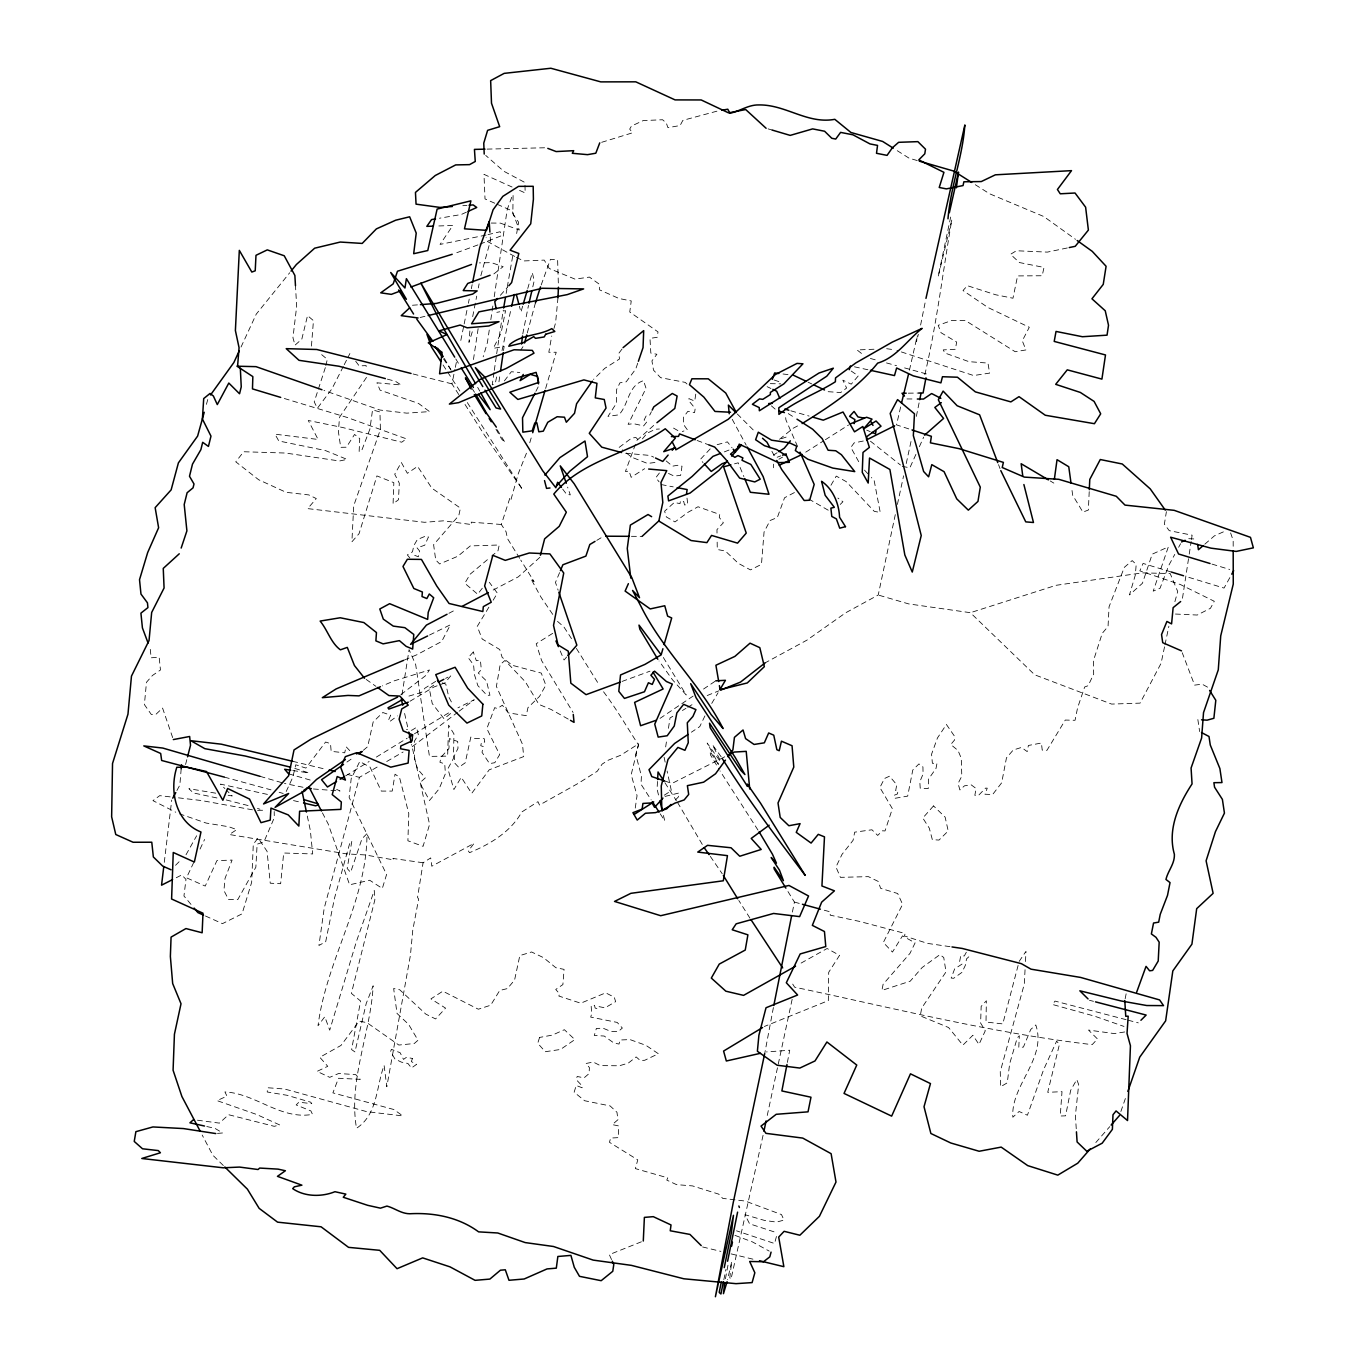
<?xml version="1.0" encoding="UTF-8"?>
<svg xmlns="http://www.w3.org/2000/svg" width="1365" height="1365" viewBox="0 0 1365 1365"><rect width="100%" height="100%" fill="white"/><g stroke="black" fill="none" stroke-linecap="round" stroke-linejoin="round"><path stroke-width="0.75" stroke-dasharray="5 3.75" d="M513.086 195.502L512.831 213.878L518.632 222.239L516.055 236.896M1089.219 491.656L1088.349 510.049L1082.923 512.114L1072.668 495.239L1071.559 487.1M1025.047 969.73L1024.313 984.029L1000.272 1071.593L1000.596 1086.779L1007.251 1082.837L1009.673 1063.71L1017.215 1037.98L1019.348 1035.728L1018.785 1047.484L1023.409 1047.091L1030.712 1029.5L1035.779 1024.961C1047.33 1058.455 1010.595 1084.936 1012.847 1117.218L1019.092 1111.485L1027.418 1115.239L1043.594 1069.699L1056.612 1041.188L1059.445 1044.327L1047.723 1092.324L1062.004 1091.659L1060.23 1116.007L1065.57 1115.853L1070.672 1090.311L1076.78 1079.579L1078.674 1084.561L1075.398 1115.597L1076.32 1129.793M1025.473 961.54L1025.985 951.32L1019.16 961.421M657.503 781.462L657.06 789.038L658.493 794.993M311.442 346.096L313.455 320.638L307.535 315.588L301.819 339.134L295.028 345.157L292.946 337.735L296.666 306.323L295.471 285.729M181.187 768.819L179.839 785.131L176.802 790.71M557.978 297.724L555.589 322.908L553.934 328.521M522.761 333.964L528.494 305.351M916.973 337.838L916.529 341.694L918.338 334.306M164.278 862.339L171.734 800.027M494.011 372.423L492.236 384.862L495.29 383.343L496.979 375.153M494.301 370.359L496.382 355.838M496.672 353.774L503.241 310.128M635.254 808.08L637.046 795.624L631.193 774.655L638.718 743.754L620.7 755.255L608.193 760.237L602.204 764.059L597.256 771.259L578.675 783.101L539.499 805.043L537.947 801.682L521.788 811.987C510.885 831.814 489.847 844.355 469.492 852.681L468.332 850.89L474.064 843.348L431.801 866.212L430.692 857.903L423.082 862.765L417.553 897.385L418.628 899.091L412.759 930.248L410.438 955.21L386.807 1086.779L384.111 1065.382C376.177 1086.523 377.849 1114.352 356.521 1128.258C348.177 1080.346 370.632 1033.339 373.157 985.803L366.195 1003.565L354.951 1051.937L351.607 1049.583L360.582 1001.04L351.385 993.379L374.863 899.876L374.249 890.594L356.35 941.713L329.716 1030.166L324.802 1016.737L318.028 1025.763C326.303 959.902 366.997 901.344 366.98 833.657L361.998 838.724L350.617 872.32L347.171 868.515L351.863 840.994L349.508 844.065L334.493 898.204L325.689 941.731L318.932 945.484L324.188 908.254L359.439 777.333L379.453 765.714M498.959 381.791L500.17 373.464M503.514 350.583L504.129 346.42L493.243 348.365L501.057 333.128L505.579 310.64L496.826 312.346M489.267 330.04L487.407 342.513L483.193 356.828M490.82 319.649L492.987 305.095M494.215 296.785L507.217 209.476L512.472 195.246M695.758 394.144L694.717 401.105L688.898 398.631L688.608 400.542L695.195 408.476L694.58 412.588L687.892 411.309L683.541 417.11L683.711 424.737L687.346 429.77L682.295 431.545M665.659 746.911L666.905 738.636M668.458 728.313L670.01 717.973L673.559 715.84M473.45 359.558L478.142 328.59M1182.482 598.228L1188.915 556.203M1189.239 554.105L1191.167 541.495M1191.491 539.397L1192.123 535.199L1169.259 530.661L1164.362 524.177L1166.393 511.67M401.975 694.87L409.073 649.655L415.694 664.721L429.446 756.398L447.635 756.125L448.59 725.156L453.948 733.926L453.47 758.36L447.874 768.785L453.88 789.55L461.251 777.333L471.71 793.372L489.233 769.809L523.699 756.585L522.505 744.317L496.399 686.424L500.187 664.533L504.999 660.455L525.354 681.818L538.953 704.425L551.033 709.442L568.727 719.372M506.176 293.39L506.91 289.209M507.268 287.111L513.138 253.634M725.429 1278.766L728.108 1264.519M787.366 1062.431L789.721 1050.214L766.482 1051.937M469.867 330.978L468.963 342.359L473.28 328.641M472.682 316.629L476.709 296.12M478.313 287.93L479.115 283.818M1125.17 998.719L1126.262 993.157M920.607 325.058L925.555 300.437M792.4 912.059L794.413 902.077L786.957 889.895M458.759 394.553L451.969 383.872L454.92 369.386M455.347 367.322L457.019 359.046M460.807 340.431L463.759 325.962M464.168 323.897L467.956 305.299M468.383 303.235L469.219 299.106M471.317 288.766L472.154 284.637M773.392 1007.558L764.69 1053.661M723.842 1279.688L725.924 1269.45M916.342 416.376L919.31 401.805M924.822 374.727C936.817 323.437 942.874 271.55 951.832 219.833L938.199 276.481L950.91 215.875M502.03 350.6L511.175 308.268M792.144 999.351L766.959 1116.843M895.304 514.605L878.224 595.021L845.72 612.766L806.954 640.134L765.185 662.827M763.069 1135.305L730.975 1279.244L729.814 1277.742L731.725 1261.67L727.562 1279.636M1164.55 646.839L1161.069 663.322L1140.065 703.129L1111.588 704.084L1034.687 674.805L970.379 612.697L908.68 603.91L878.224 595.021M1164.976 644.775L1168.884 626.228M897.402 504.419L903.596 475.788M906.241 463.52L911.103 441.014M909.431 370.205L917.212 335.909M900.627 406.975L896.532 424.873L912.008 429.958M519.655 558.285L507.473 538.578L506.057 531.753L501.33 524.484L509.981 497.679L510.885 499.948L518.308 473.57L527.419 450.808M532.794 286.838L534.227 280.661L532.316 272.744L527.76 288.476M325.331 367.629L314.223 401.873L317.397 408.254L331.934 388.854L343.28 366.537M325.826 365.564L327.327 359.353L319.393 352.733M185.572 764.485L187.551 756.807M1018.102 965.447L1002.78 1023.904L986.008 1022.061L986.366 1000.801L981.162 1006.363L980.616 1023.068L985.291 1030.746L978.995 1044.43L972.853 1035.284L962.888 1045.146L948.607 1027.538L920.232 1015.833L921.75 1007.95L946.013 971.914L943.744 957.496L939.888 954.664L922.177 967.495L910.199 981.196L881.909 990.41L883.104 984.302L909.977 953.367L915.096 942.891L902.504 935.878L892.454 952.07L883.326 942.498L902.606 904.347L897.658 893.512L880.63 888.342L878.241 881.432L868.379 876.637L840.413 877.354L835.96 866.997L842 854.405L853.074 840.328L854.678 832.172L871.945 829.784L877.678 835.414L882.473 830.79L885.032 830.944L892.369 808.677L879.896 787.537L884.486 778.511L889.502 776.19L896.788 784.79L895.662 790.574L898.068 790.693L897.419 793.969L894.314 795.215L894.706 798.337L907.674 796.119L912.776 770.048L918.918 763.922L922.928 766.925L923.081 774.006L919.822 781.804L920.215 788.185L928.251 788.561L928.507 779.125L935.998 768.461L936.97 763.445L932.38 763.274L931.578 754.18L937.448 737.987L946.423 724.508L954.203 735.786L954.596 739.949L950.774 744.505L958.025 750.511L961.267 758.24L961.796 776.122L958.059 783.544L959.936 789.96L964.458 785.831L971.163 784.841L976.146 788.543L974.832 795.3L978.432 795.471L985.581 788.1L987.27 788.168L984.933 794.208L992.577 794.584L1001.671 782.81L1006.466 757.848L1013.257 750.016L1021.481 747.423L1027.214 751.62L1028.374 745.478L1041.41 743.021L1042.229 750.136L1046.972 750.289L1065.28 720.055L1075.057 720.293L1077.582 707.821L1084.663 686.987L1088.161 685.691L1093.672 674.139L1093.433 660.728L1102.237 633.343L1108.056 626.433L1109.045 606.845L1124.333 567.328L1132.182 560.588L1136.192 564.428L1135.339 574.989L1129.452 594.952L1142.42 583.282L1152.214 554.173L1168.321 546.904L1153.203 591.147L1160.028 588.264L1168.952 565.059L1174.77 554.395M776.446 1236.468L774.569 1243.515L736.537 1230.821M480.855 275.713L490.462 240.462L490.035 234.2M527.282 332.941L535.455 302.808M206.422 404.347L208.077 398.392M1174.89 601.675L1177.705 591.506L1170.18 573.539L1142.283 572.873L1056.049 585.312L970.379 612.697M522.641 306.187L520.935 312.09L519.4 306.221M529.774 442.755L532.128 434.718M545.642 388.445L556.22 352.238L548.815 352.289L551.733 336.012M637.728 363.209L635.715 369.062L626.177 381.842L619.966 382.814L616.571 389.605L616.451 403.306L607.971 416.393L618.874 414.824C628.907 404.45 627.661 385.715 643.529 380.63L646.02 388.291L628.122 424.361L633.377 423.645L643.632 425.914L647.181 421.41L644.109 420.028L646.379 415.455L649.791 414.977L651.395 411.718M1120.87 1111.502L1126.466 1095.395M541.205 284.927L550.453 259.316L557.62 259.896L558.387 285.114M635.442 444.29L625.426 471.505L629.06 471.079L631.176 477.306L644.638 468.69M559.599 572.618L555.47 582.411L558.149 590.26M915.915 454.374L909.858 467.82L902.146 466.352M919.379 446.696L923.696 437.09M241.042 347.017L256.262 314.121L289.704 272.761M286.206 791.495L292.81 777.231L295.761 764.792L305.862 768.086L325.604 742.014L330.501 743.652L331.166 751.347L344.714 752.815L346.079 746.723L351.897 752.9M193.711 862.492L186.476 877.814L205.228 886.073L216.933 860.615L232.084 860.087L225.037 878.395L223.928 890.526L228.552 899.569L237.749 899.637L255.852 867.202L257.132 844.184L263.923 841.898L274.28 817.754L274.211 811.544M200.041 849.064L204.579 839.492M704.937 715.891L699.767 726.607L691.39 732.203M535.899 391.363L538.765 385.698M344.219 364.694L349.901 353.535M966.318 952.241L964.304 955.995L960.772 955.654L959.612 961.677L962.12 964.031L954.664 968.877L951.166 978.057L953.657 978.296L961.984 972.358L965.294 965.447L966.557 958.827L971.522 954.357M1178.643 547.28L1180.589 543.714M1229.831 577.634L1224.047 588.076L1185.588 576.371M186.015 854.763L196.645 835.772M830.961 485.257L836.25 476.095L846.198 481.606L874.248 511.329L880.254 512.489L874.129 480.412L871.365 477.477M711.728 703.419L718.058 692.755M488.892 607.186L477.221 626.416L482.203 639.025L499.726 649.501L502.132 657.35L512.302 665.301L541.274 673.082L545.829 685.162L539.516 696.406L527.948 707.667L526.225 715.669L508.275 712.871L502.354 705.227L497.338 708.572L494.693 707.633L486.844 728.62L499.658 754.64L494.795 762.711L489.54 763.598L482.016 752.286L483.261 746.553L480.753 745.7L481.453 742.458L484.712 742.116L484.319 738.721L474.73 738.397L470.823 737.049L465.209 762.813L458.742 767.369L454.596 762.95L454.528 755.459L458.009 748.276L457.685 741.468L449.358 738.601L448.966 748.412L441.014 757.285L439.939 762.267L444.717 763.871L445.417 773.699L439.069 788.97L429.514 800.436L421.563 786.069L421.239 781.548L425.283 777.913L417.844 769.331L414.585 760.203L414.346 741.28L418.338 734.66L416.479 727.357L411.735 730.292L406.514 729.507M493.14 600.191L497.389 593.195L489.284 582.275M520.85 350.088L522.966 346.693M366.52 377.388L339.527 417.246L338.401 431.698L340.721 447.328L346.403 447.208L354.559 434.445L359.729 438.575L359.149 451.423L361.537 450.962L369.898 429.156L372.543 409.875L379.965 411.974L380.408 429.514L353.723 505.715L351.897 541.82L359.046 533.681L376.928 475.924L393.837 482.664L393.086 503.787L398.461 499.761L399.314 483.227L394.724 474.218L401.327 462.445L407.367 473.314L417.605 466.403L431.784 488.107L460.432 508.121L458.794 515.578L433.609 544.703L435.708 559.94L439.615 563.967L457.872 556.238L470.26 545.932L499.249 544.993L497.969 550.812L491.792 555.999M621.996 349.065L618.755 353.399L619.505 358.978L604.678 368.413L593.485 379.453M659.38 472.99L655.814 477.716L659.09 481.828M504.385 380.903L511.329 371.724L519.809 372.491M482.306 588.213L477.648 594.202L464.817 583.299L470.174 574.17L490.257 557.295M642.42 438.899L647.095 433.234L655.354 429.258L659.397 429.002M566.629 657.009L564.069 659.978L559.189 648.563M1095.822 1142.539L1109.745 1126.654M500.375 295.318L507.405 287.367M710.21 448.88L700.245 459.527L702.992 462.513M675.419 799.975L678.337 797.006L678.934 792.997L664.328 796.58M840.26 504.419L842.922 501.723L837.888 498.071M175.556 865.291L181.545 859.285M636.875 440.4L655.302 424.003M539.892 557.312L518.308 576.849L490.171 591.625M1204.817 544.191L1214.406 535.865L1225.599 530.883M363.363 750.272L367.697 746.621L373.174 721.983L382.814 712.513L390.697 715.226L388.172 720.822L389.912 721.42L397.437 715.908M450.552 713.503L444.103 718.843L432.227 703.538L429.258 688.25L435.674 683.848M779.517 439.291L793.082 428.303L800.317 424.498M493.874 273.904L503.139 266.653L491.332 262.626L479.388 262.899M400.901 694.614L425.59 675.692L429.463 669.976L394.058 680.896L382.371 685.878M412.196 746.723L457.463 712.479M459.135 711.199L474.235 699.784L457.906 707.838M619.164 447.379L631.637 438.08L635.919 437.5L640.083 441.731M346.949 762.045L353.723 757.353M660.046 718.365L693.113 696.082M703.555 689.035L715.755 680.828M664.311 795.181L671.358 790.676L667.093 771.003M773.494 455.057L777.095 452.771M435.657 681.374L424.907 688.182L421.427 692.499L408.101 696.304M805.742 452.156L823.573 440.861M825.364 439.718L848.535 425.027M552.689 633.343L536.189 643.751L541.666 660.694L573.078 712.462M345.601 775.9L369.147 761.499M376.399 757.063L407.179 738.226M414.431 733.807L450.655 711.643M682.415 710.5L685.947 708.35M687.721 707.292L694.802 703.009M596.778 540.369L601.999 537.247M386.739 761.499L403.102 751.996M778.869 459.22L782.537 457.139M801.119 963.076L827.105 948.504L839.526 955.363L828.692 972.324L828.333 1000.613L764.349 1026.48M409.978 701.252L433.882 687.022L445.024 682.824L450.979 675.573L445.621 678.388M794.413 492.56L784.551 497.764L777.333 517.523L770.082 520.509L764.059 532.043L761.465 564.359L750.443 569.888L738.363 563.353L725.378 551.05L717.29 549.481L717.154 541.53M448.914 613.294L456.422 609.353M176.256 877.729L181.767 874.931L185.981 879.418L183.951 896.003L192.823 906.565M724.73 756.807L672.007 783.425L664.636 780.951M429.531 635.032L450.399 624.795L441.697 641.482L417.059 654.654L403.579 660.37M466.369 212.172L461.199 214.527L439.462 218.229M707.189 695.536L718.928 690.809M641.396 1241.792L609.319 1254.623L611.554 1259.571M724.371 451.883L731.964 448.88M477.921 244.915L454.238 253.651M479.883 244.147L501.399 235.77L500.153 231.743L488.039 234.592M777.18 457.241L780.78 455.876M622.031 681.442L649.996 671.171M781.377 438.677L788.816 436.22M601.675 142.301L632.575 132.797L629.692 129.112L631.449 126.075L643.222 120.581L662.571 119.745L666.274 122.969L667.929 127.662L680.077 125.546L682.875 120.359L717.683 110.975M734.524 463.827L738.175 462.803L743.857 476.556M717.154 444.7L727.409 441.868L732.015 447.72M420.096 317.499L426.136 316.049M486.025 235.07L440.059 244.42L452.822 225.481L436.834 226.027M1067.259 247.969L1047.347 252.115L1016.396 250.751L1010.527 254.299L1019.399 262.541L1044.003 267.421L1042.195 275.747L1017.59 275.918L1012.966 298.218L995.699 294.772L967.376 285.695L963.025 290.523L987.885 307.466L1029.295 327.276L1022.283 340.823L1025.934 349.935L1015.185 351.726L965.328 320.502L951.49 320.587L938.216 325.297L941.048 332.736L956.677 342.052L955.346 349.286L943.249 349.884L944.819 352.989L968.894 361.657L987.97 363.09L989.625 373.106L973.62 375.529L896.959 350.498M863.294 441.014L854.115 442.925L850.839 447.413L859.745 463.588M1124.675 1031.974L1114.232 1033.578L1088.502 1030.063L1097.477 1038.97L1092.188 1044.635C991.724 1033.032 893.41 1008.018 794.635 987.185L791.376 981.947M654.961 462.479L647.488 463.452L631.756 457.241L622.321 449.853M217.496 1133.411L222.649 1132.95L214.902 1128.326L206.576 1126.483M412.452 305.248L418.424 304.804M462.82 205.706L466.966 205.381M873.975 349.235L857.083 349.952L863.277 354.883M886.653 348.706L894.928 349.849M487.1 149.109L546.119 147.744M257.593 810.366L263.07 810.247L257.473 808.438M908.322 393.171L918.867 393.052M631.415 536.326L642.062 536.377M491.144 223.058L500.324 223.109L519.331 230.037L512.216 210.91L496.672 204.067M906.957 398.938L915.232 399.007M770.321 383.65L780.729 383.855M1175.453 614.045L1197.207 615.035L1210.431 608.312L1214.287 601.283L1180.401 584.544L1139.843 570.86L1143.068 563.438L1171.409 572.054M1188.761 538.68L1196.866 539.09M828.163 391.687L840.686 392.557L846.624 388.052L842.836 380.17L851.248 384.162L858.261 375.921L850.77 370.734M625.631 453.248L650.047 455.449L653.681 457.156M170.13 796.87L159.722 795.641L152.965 800.641L175.727 812.209M178.474 797.843L201.406 800.538L255.767 810.418M783.015 373.993L789.277 374.744M197.464 1120.204L219.407 1123.122L228.569 1114.71L274.228 1126.313L279.74 1124.965L256.757 1114.523L217.035 1100.617L226.982 1096.129L224.918 1091.949C255.426 1093.297 280.49 1120.153 312.5 1114.369L310.896 1110.939L296.171 1104.933L298.935 1102.186L311.783 1103.671L310.725 1102.203L287.008 1095.276L267.25 1092L267.421 1087.734L284.671 1089.014L366.793 1111.673L402.794 1115.905L393.837 1109.523L332.906 1092.87L338.486 1078.265L360.275 1079.34L355.685 1074.596L338.622 1073.521L329.716 1077.343L317.055 1071.371L327.754 1066.321L319.82 1057.295L340.994 1045.436L359.183 1021.105L366.963 1022.675L398.853 1045.044L414.26 1043.525L418.031 1040.249L408.596 1024.347L397.027 1013.444L393.649 988.516L399.689 989.744L425.829 1014.127L435.589 1018.938L445.57 1008.138L430.965 998.856L442.857 991.195L478.33 1009.213L490.683 1005.22L499.726 990.461L507.439 988.567L514.571 980.07L519.826 955.585L531.582 951.985L543.458 957.616L555.862 967.717L564.069 969.372L562.892 984.592L555.743 989.454L559.565 993.822L558.865 996.058L580.722 1003.207L605.685 992.85L614.25 997.184L615.632 1001.671L604.985 1007.848L599.116 1006.653L598.467 1008.786L595.157 1008.104L594.509 1005.323L591.13 1005.578L591.693 1013.768L590.704 1017.096L617.168 1022.419L622.355 1028.05L618.311 1031.513L610.786 1031.411L603.228 1028.272L596.386 1028.408L594.287 1035.489L604.2 1036.035L613.892 1043.014L619.01 1044.054L620.171 1039.994L629.982 1039.584L645.935 1045.334L658.374 1053.746L644.707 1060.281L640.202 1060.486L636.158 1056.92L628.241 1063.147L619.335 1065.775L600.276 1065.604L593.229 1062.038L586.029 1063.489L589.424 1067.635L589.032 1073.607L584.066 1077.872L577.19 1076.473L576.235 1079.664L582.514 1086.267L582.07 1087.751L576.184 1085.465L574.153 1092.222L584.647 1100.736L610.104 1105.923L616.963 1112.27L617.953 1119.692L612.271 1124.624L618.55 1125.903L618.379 1137.625L610.633 1138.069L609.455 1142.3L637.762 1159.875L635.39 1168.611L667.758 1177.859L666.785 1180.094L676.528 1184.632L692.516 1185.912L718.673 1194.119L722.733 1198.385L745.307 1201.063L781.514 1214.594L783.988 1220.088L776.531 1222.102L764.537 1220.429L744.932 1214.696L749.59 1223.808L777.385 1232.936M949.972 946.662L927.552 943.403L904.483 935.963L905.114 933.472L859.421 921.392L830.176 915.164L830.415 911.905L822.413 909.721M292.758 770.508L308.934 772.931L292.622 767.71M303.03 787.264L284.466 783.442M313.438 788.97L340.039 791.018L336.66 789.362M215.721 793.184L188.882 788.68L193.386 792.946L218.042 798.201M228.109 795.266L232.238 795.966L226.351 790.045M661.274 484.575L673.218 486.878M501.33 524.484L471.198 522.164L471.863 524.587L443.42 520.833L424.498 522.3L307.688 508.616L316.288 498.566L308.78 494.915L286.087 492.304L258.685 479.763L235.77 461.814L243.67 451.747L285.558 453.043L339.493 460.995L347.017 459.374L325.365 450.535L278.784 440.963L274.979 434.172L318.096 439.462L308.268 420.471L342.683 427.518L401.719 442.209L406.412 438.847L347.154 417.451L280.678 397.403M226.266 799.958L249.983 806.033M423.082 862.765L392.915 858.449L393.82 859.899L365.223 854.934L346.591 853.893L229.303 834.51L236.759 829.63L228.928 826.781L206.149 823.061L179.515 813.83M854.456 366.81L868.464 369.881M267.438 794.413L220.465 784.107L224.884 788.561M293.509 800.59L301.546 802.484M292.707 761.312L325.092 769.092M347.324 774.416L359.439 777.333M702.617 1246.962L720.891 1251.398M731.06 1253.872L753.395 1259.281M413.1 373.976L451.969 383.872M1089.441 1000.272L1093.484 1001.33M1126.108 1019.672L1055.009 1001.091L1052.552 1004.504L1094.406 1016.106L1123.975 1026.429M1128.138 1020.218L1138.291 1022.863M387.387 379.146L395.458 381.296L401.088 384.981L376.928 382.814L380.067 390.151L418.526 403.426L429.548 411.599L406.804 413.151L379.931 410.029L323.966 390.441M224.355 777.112L270.987 789.857M794.413 902.077L800.402 903.715M870.392 358.466L876.432 360.138M886.482 362.919L896.532 365.683M904.586 367.902L926.699 374.01M917.263 160.558L909.158 158.221L895.013 149.28M790.864 410.814L809.087 416.069M288.578 773.818L310.384 780.097M260.118 776.361L282.436 782.845M768.103 128.873L772.129 130.05M279.125 792.28L283.203 793.475M1212.018 564.103L1229.729 569.478M774.109 379.982L781.241 382.439M442.328 682.858L445.775 684.087L448.778 696.969L451.61 702.344M697.123 440.486L708.845 444.888M734.984 1235.376L752.405 1241.894L769.195 1251.091M414.721 555.367L418.321 556.749L419.601 551.016L417.076 547.894L424.754 545.198L428.456 536.991L425.914 536.001L417.366 539.533L413.868 545.539L412.469 551.835L407.35 554.89L410.507 558.831M866.707 430.146L870.222 431.613M494.727 203.214L485.019 198.932L483.978 174.362L512.063 187.022M519.553 190.4L525.167 192.943L524.928 182.5L503.77 171.222L485.718 155.405M205.467 916L222.461 923.644L242.049 913.85L251.655 882.336L253.293 844.184L258.139 837.956L267.062 851.299L270.253 883.223L280.644 883.701L283.698 853.006L312.687 853.944L310.367 830.603L306.886 814.103M668.475 473.45L674.105 476.061L680.64 475.395L682.005 466.165L677.535 465.294L672.467 466.182L663.987 459.101M808.063 382.183L811.714 383.906M767.113 386.67L770.935 388.479M514.622 256.415L487.442 241.503L486.111 237.629M516.414 257.32L523.563 260.954L544.226 260.101L549.225 268.496L574.989 279.125L589.458 277.095L599.576 284.398L599.525 289.824L618.925 298.474L631.244 300.948L629.76 312.005L657.998 331.9L657.247 337.274L649.979 338.401L650.832 353.126L656.889 354.269L651.941 360.889L653.528 370.171L660.592 377.678L685.247 382.388L688.318 385.237M1207.547 687.141L1202.121 684.172L1194.597 685.128L1182.244 652.76M673.542 428.098L680.606 432.142M808.728 498.993L828.64 510.442M1050.214 480.958L1053.848 483.108M975.293 184.719L989.659 193.813L1043.713 216.489L1075.518 239.319M788.288 413.612L795.249 418.065M366.161 679.412L375.921 686.339M870.461 441.202L900.473 465.021M771.396 405.849L776.77 410.524M223.331 1165.522L212.821 1155.199L202.191 1135.032M737.305 413.987L753.634 430.333M719.526 760.442L707.172 743.055L718.348 763.786M557.5 621.365L563.882 626.91L571.781 639.059M864.489 470.123L870 476.01M663.339 657.486L686.237 694.973L672.536 679.855L659.056 661.001M562.704 489.131L566.543 494.232L570.297 494.881L567.618 487.134M355.702 361.264L359.183 365.905L366.11 365.598L366.247 369.523M721.198 756.841L712.513 744.829L721.01 761.96M710.295 856.367L722.239 873.754M552.74 614.386L540.847 596.949L530.814 578.572L534.073 581.592L520.765 560.077M443.471 358.841L451.713 371.024M749.931 918.133L738.806 900.49M757.985 830.108L719.986 770.884M576.388 648.409L599.235 685.025M603.552 691.782C616.298 708.708 626.91 726.948 638.462 744.915L635.715 754.316L641.413 775.985L641.021 784.261L651.173 799.907M660.199 813.813L664.721 820.757L662.793 812.823M443.079 365.001L446.543 370.376M447.703 372.15L460.397 391.84M467.325 402.573L522.693 489.745L484.729 435.537L464.407 403.477M664.926 782.725L676.375 800.641M677.518 802.432L703.163 845.908M718.451 764.605L710.005 751.228L710.534 754.964L718.946 769.109M472.239 388.667L474.508 392.267M497.167 429.719L505.067 442.499L501.637 439.069L494.488 426.631M455.791 358.927L459.032 364.301M444.307 358.449L450.655 369.233M477.682 387.387L479.763 391.107M771.89 451.32L774.859 456.814M732.237 419.328L746.211 445.212M322.413 812.857L328.197 823.982L349.611 884.793L369.71 880.254L382.319 888.444L386.585 874.504L349.133 797.382L351.197 778.63L359.746 761.534L370.034 767.113L381.296 791.086L392.233 791.086L395.031 774.211L399.467 777.18L408.783 813.523L407.896 840.772L423.082 846.334L429.583 824.358L411.582 744.437M797.552 446.457L785.916 419.891L785.353 414.482M998.515 464.612L1000.033 468.604M1230.616 532.947L1233.175 540.386L1233.192 548.696M172.655 737.595L162.572 708.077L155.985 714.27L151.293 714.458L144.383 704.579L146.482 682.261L152.453 675.47L160.456 670.01L159.176 657.23L151.14 657.793L150.218 648.733M404.603 713.451L408.323 729.968M664.09 757.251L665.386 763.137M1197.856 719.56L1199.63 731.555M687.005 498.106L687.789 504.419L684.565 504.999L683.694 501.45L680.435 500.818L680.026 503.6L674.276 502.491L664.619 511.21L666.342 516.925L674.975 521.925L688.028 512.284L698.027 506.756L719.73 514.468L719.27 517.403L723.382 522.778L716.966 529.603L717.017 533.579M773.426 464.151L773.511 467.768M539.585 1037.434L537.725 1043.287L545.3 1051.715L560.503 1049.463L574.853 1039.584L564.376 1029.705L552.33 1035.114L539.585 1037.434M412.469 1058.489L411.36 1061.595L416.53 1064.41L411.496 1067.959L407.93 1063.471L401.361 1062.124L394.929 1058.984L390.595 1051.511L391.397 1049.344L400.116 1052.705L403.511 1059.394L406.497 1057.278L412.469 1058.489M933.524 805.913L922.791 818.027L929.292 828.146L932.346 839.663L939.018 840.072L948.214 830.978L945.143 817.157L933.524 805.913M473.28 651.992L468.212 657.708L473.553 664.806L474.525 674.89L477.835 685.605L486.998 695.365L489.916 695.229L486.52 680.999L478.262 673.03L481.316 669.669L480.429 660.455L476.317 660.694L473.28 651.992"/><path stroke-width="1.5" d="M643.29 1241.024L644.382 1217.392L653.289 1216.659L671.017 1224.951L670.249 1230.769L689.939 1234.421L701.201 1245.58M1089.304 489.625L1089.782 479.405L1100.275 459.527L1122.269 463.998L1150.234 488.875L1165.232 510.049M657.606 779.569L658.049 771.976L663.782 780.934M237.612 365.905L239.063 347.717L235.394 330.535L239.319 250.375L251.825 272.062L255.221 270.799L255.989 255.306L267.284 249.88L284.227 255.767L294.874 275.44L295.471 285.729M181.187 768.819L181.528 764.741M557.978 297.724L558.439 287.23M521.567 344.048L522.522 335.978M163.783 866.502L161.548 885.185L172.57 879.589M956.37 187.824L958.52 172.075L949.357 212.718M1054.377 479.2L1057.039 459.681L1068.761 466.745L1070.996 483.022M500.477 371.382L503.224 352.665M686.493 493.908L687.141 489.557L677.194 487.646M503.617 308.046L505.442 297.57M854.166 423.628L854.9 419.584L849.627 416.342L854.063 411.445L857.988 416.939L864.455 418.168M876.006 430.982L875.494 433.831L871.979 432.347M724.661 1282.827L723.45 1293.662L727.084 1281.65M925.982 377.815L923.081 393.001L918.867 393.052M786.974 1064.478L781.872 1090.942L810.981 1097.221L808.029 1111.844L776.207 1114.301L761.039 1126.091L765.936 1133.342L802.739 1138.086L831.114 1153.681L835.994 1182.056L819.41 1216.317L799.856 1235.24L784.107 1231.315L778.698 1237.082L783.868 1266.686L759.486 1260.765M925.965 298.389L964.867 124.949C962.7 156.702 950.432 187.329 947.993 218.81M791.581 916.052L773.818 1005.476M731.623 1246.211L732.442 1242.133M472.58 282.572L479.729 247.457L489.182 221.642L489.899 232.101M721.3 1282.076L719.201 1292.416L720.925 1294.003L723.416 1281.735M724.252 1267.607L731.418 1232.476L733.466 1215.328L715.396 1296.75L733.244 1202.582L764.69 1053.661M727.596 1261.26L737.595 1212.137M919.737 399.706L921 393.461M763.939 1131.193L766.089 1120.938M908.51 374.232L901.548 402.999M511.636 306.306L514.383 294.499M528.972 303.286L531.838 290.95M187.551 756.807L190.52 745.273L189.65 736.486L173.321 739.574M540.421 555.248L544.635 538.851L559.206 526.361L566.339 512.199L553.781 494.096C582.599 459.408 629.879 453.76 665.25 428.781L675.3 438.148L663.731 451.679L675.538 447.703L675.812 449.836L728.296 419.26L775.337 374.539L797.041 363.397L802.944 363.807L783.8 383.923L770.338 392.438L770.389 394.553L762.796 399.348L759.503 398.904L752.388 404.296L759.23 407.589L759.35 410.78L819.017 373.02L833.332 368.175L826.781 376.194L778.818 407.76L778.937 414.38C796.119 400.525 816.884 393.444 835.38 381.773L835.534 377.9L855.838 362.919L892.215 342.137L922.126 328.368C907.35 340.004 896.43 357.562 877.661 363.124C857.271 388.428 829.459 406.668 802.125 423.56M771.071 1252.115L769.792 1256.858L763.513 1261.738L749.675 1261.482L754.845 1272.76L752.098 1282.605L736.025 1283.663L683.848 1278.783L631.432 1265.372L593.161 1260.1L553.507 1246.501L525.167 1242.577L497.747 1232.987L478.603 1231.861C458.845 1217.273 434.036 1212.461 409.875 1213.758C401.173 1213.741 394.775 1208.144 386.926 1206.08L380.46 1208.162L367.646 1205.312L343.263 1197.259L345.857 1194.119L334.954 1191.713C321.594 1197.088 304.651 1196.866 292.707 1188.642L294.345 1186.816L301.904 1185.178L277.47 1176.34L285.387 1170.743L278.033 1169.123L259.674 1168.065L258.07 1169.515L239.523 1167.075L223.263 1167.809L141.789 1158.493L160.422 1152.76L158.306 1150.593L142.523 1148.784L134.231 1141.43L135.886 1131.67L152.931 1126.944L183.422 1128.565L215.772 1133.564M524.57 342.973L526.736 334.937M535.455 302.808L540.489 286.889M204.221 412.281L197.618 436.083L178.406 462.871L171.137 489.864L155.149 507.661L158.613 527.743L147.676 552.535L139.52 579.681L140.97 594.048L147.454 602.835L147.932 607.596L140.919 613.141L142.421 627.917L148.085 643.052M662.912 648.733L661.155 654.893L644.98 664.38L620.529 674.975L618.789 691.338L624.453 698.419L644.468 691.748L648.409 682.756L652.265 684.411L654.483 679.343L650.883 675.231L654.586 671.171L666.41 681.51L672.331 684.087L654.739 724.15L658.169 737.1L667.212 735.752L674.259 726.026L676.869 712.871L683.609 704.323L695.928 709.612L692.925 716.454L687.295 722.785L688.267 742.731L684.923 750.323L677.91 747.406L667.98 759.469L661.257 785.933L661.854 810.52L674.805 803.183L684.172 799.924L688.694 794.43L687.38 785.66L703.623 782.179L715.55 773.767L725.463 760.117M664.09 644.638L671.699 617.97L667.621 616.127L664.755 605.753L650.201 608.927L625.119 591.079L628.378 583.674M523.204 304.224L527.197 290.455M532.708 432.705L545.044 390.458M849.269 369.693L850.446 365.922M181.17 548.065L186.903 530.866L184.207 504.521L187.107 492.748L193.045 487.851L194.001 483.978L189.496 476.266L192.482 464.151L200.877 449.665L202.685 442.311L208.435 446.423L210.978 436.118L202.395 419.004L203.709 398.563L210.022 393.461L213.367 395.987L217.291 404.569L228.808 383.053L239.54 393.768L241.247 386.858L240.325 368.209M638.393 361.264L643.052 347.597L643.683 330.637L623.088 347.631M1127.865 1091.369L1139.741 1057.141L1165.642 1020.849L1172.825 970.924L1191.918 944.171L1196.696 908.646L1213.127 893.341L1206.097 860.803L1215.447 831.643L1224.439 813.113L1222.392 799.395L1214.56 787.213L1213.895 782.691L1221.982 782.572L1219.883 768.546L1210.277 745L1208.998 736.486L1201.507 732.544M772.334 379.368L774.655 372.969L778.835 373.481M1136.653 992.201L1146.054 966.352L1149.62 970.822L1152.64 970.413L1158.22 961.028L1159.175 942.191L1155.984 937.311L1151.378 933.95L1153.544 923.03L1158.68 922.16L1160.216 914.362L1167.519 895.355L1170.027 882.609L1165.966 879.452C1167.945 870.751 1174.821 863.909 1174.378 854.285C1167.28 829.323 1178.592 804.531 1192.054 783.919L1191.082 768.017L1201.61 738.038L1203.521 712.615L1218.28 669.84L1220.72 635.885L1233.26 584.083L1233.192 550.778M599.747 142.881L595.805 153.221L587.53 154.655L572.293 153.29L573.727 150.679L556.135 151.566L547.792 148.375M560.418 570.655L562.892 564.769L585.892 556.101L589.799 544.516L595.021 541.393M239.25 350.89L233.876 362.493L210.534 394.963M652.197 410.097L653.801 406.855L672.297 393.478L677.125 396.055L674.805 408.442L656.923 422.706M534.943 393.239L522.522 417.758L522.846 432.159L532.179 430.845L534.756 423.099L536.837 422.809L538.817 431.801L543.287 431.169L547.775 422.28L557.142 416.735L564.479 417.212L566.321 422.246L574.511 413.322L576.593 403.75L592.274 381.176M523.256 374.437L520.099 380.63L530.285 374.351L537.605 376.484L538.527 383.855M172.741 798.167L175.778 792.57M1231.742 574.153L1233.67 570.672M720.174 689.189L725.446 680.299L715.755 680.828M727.937 756.705L732.886 749.88L734.438 737.339L743.038 729.985L745.597 738.619L754.077 744.454L764.332 742.833L768.666 732.971L773.75 735.172L776.856 749.709L779.21 750.716L781.445 741.178L792.058 745.751L793.782 767.096L778.016 802.978L780.2 817.43L788.868 825.74L800.078 823.641L796.256 832.36L811.1 843.075L818.266 834.339L824.477 836.864L821.935 885.987L834.442 890.833L821.662 902.146L812.346 925.368L824.46 931.527L825.774 946.559L800.18 953.947L786.325 982.749L797.621 995.017L766.021 1007.745L758.906 1035.233L757.387 1051.255L777.129 1065.229L799.839 1068.061L815.007 1060.946L826.917 1041.99L856.759 1065.058L844.031 1093.416L891.652 1116.126L910.472 1073.828L930.469 1083.588L924.02 1106.742L930.879 1133.496L950.774 1142.983L979.149 1151.258L1001.176 1147.112L1027.743 1165.625L1057.807 1175.129L1077.753 1163.202L1090.26 1148.903M291.035 271.123L296.393 264.503L314.667 248.191L340.26 242.049L362.203 243.431L376.382 228.893L395.731 220.192L409.654 216.796L416.223 233.091L413.68 253.719L427.774 250.529L437.124 209.084L470.891 200.843L464.492 228.825L486.486 230.361L493.089 209.783L502.832 196.355L518.546 186.357L533.186 186.305L533.408 199.205L530.729 223.792L510.118 250.204L518.819 253.481L511.619 282.589L508.821 285.78M790.352 440.844L784.261 448.232L778.886 451.644M668.133 455.074L662.759 461.438L655.507 458.009M672.177 450.314L674.856 447.14L672.228 441.902M544.857 475.088L559.923 457.616L584.988 441.014L587.513 456.712L569.751 471.3L556.545 485.923M567.908 655.524L576.866 645.167L558.814 592.222M1111.127 1125.067L1119.471 1115.529M497.56 298.491L494.761 301.665L496.143 308.78M727.426 460.841L719.014 470.277L690.059 493.072L668.594 500.887L667.877 496.024L692.14 476.436L712.974 456.371L720.566 453.385M731.64 456.132L741.451 445.127L737.663 446.628M662.946 798.115L654.569 807.346L652.061 802.893L642.915 803.456L642.13 809.121L632.933 812.67L637.216 820.075L645.423 813.25L655.439 812.636L666.632 808.882L671.017 804.429M1140.918 1020.269L1146.156 1015.065L1095.515 1001.859M409.654 307.859L401.242 315.656L418.082 317.977M642.062 536.377L658.886 520.867L662.81 502.491L660.95 482.493L666.768 470.635L648.665 469.048M179.259 553.798L163.254 568.403L164.073 588.008L151.669 612.458L149.041 640.543L131.467 676.119L127.969 714.185L112.527 763.513L111.64 816.799L115.769 834.51L133.088 842.256L151.771 842.222L153.358 856.964L162.708 866.11L171.086 869.795M193.472 1119.675L189.94 1122.815L204.494 1126.023M924.566 435.179L943.573 418.441L934.837 407.47L941.304 402.658M1203.213 545.573L1198.419 549.737L1197.634 544.413M1180.657 601.538L1173.132 607.647L1171.58 623.89L1166.921 621.45L1161.547 634.571L1162.724 642.693L1181.51 650.866M765.185 662.827L740.427 682.142L720.874 690.025M769.143 825.211L751.211 838.434L761.209 849.457L739.745 856.247L731.043 847.767L707.548 845.327L697.754 852.084L727.46 855.65L723.314 880.783L630.903 893.324L614.54 901.429L660.694 915.71L788.953 885.458L808.558 896.003L799.634 916.615L773.563 913.458L736.162 923.832L732.22 929.77L747.901 934.837L745.239 950.057L719.253 964.099L711.319 978.074L725.856 991.195L743.584 995.375L795.556 966.198M343.553 764.4L321.56 779.688L327.481 786.991L336.541 781.445M358.79 753.821L362.186 751.467L356.436 753.941M345.362 759.571L316.544 779.432L304.719 790.983L275.065 807.363L288.646 793.509L263.547 803.951L288.646 775.747L294.021 749.931L310.964 739.182L397.607 697.123M688.045 734.455L674.668 743.43L649.006 769.689L651.77 776.6L664.636 780.951M303.798 790.301L308.917 786.905L321.44 810.998M634.35 814.325L653.733 801.938M802.176 454.426L779.296 465.209M340.175 779.227L343.792 777.009M408.988 737.117L412.622 734.899M762.574 1027.538L723.587 1051.067L726.334 1060.997L760.459 1053.302M402.624 699.443L388.001 707.804L388.82 709.1L408.272 702.173M447.038 614.284L426.409 625.119L410.558 644.348L427.637 635.971M462.035 606.401L488.295 592.615M443.83 679.326L438.455 682.159L437.448 680.231M728.483 754.913L734.148 752.064L746.211 751.347L749.709 789.004M894.655 425.812L866.57 439.854L866.826 436.595L881.022 426.17L876.04 421L863.567 428.9L872.013 419.14L866.587 417.263L850.31 423.901M468.11 211.387L476.743 207.48L473.194 204.921L469.048 205.228M1181.561 541.939L1185.161 540.301M380.425 686.714L358.978 695.877L347.973 695.433L322.328 697.669L336.114 688.933L403.579 660.37M782.589 455.21L786.189 453.845L786.189 455.057M401.105 290.711L391.328 294.362L380.733 292.827L393.188 283.886L397.471 271.226L452.207 254.282M410.882 287.06L471.505 264.452M620.034 682.176L586.063 694.666L570.826 683.165L568.267 651.173L558.046 644.945L553.525 625.375L563.728 573.027L549.907 553.917L529.33 552.996L505.272 560.367L492.833 555.316L484.643 585.943L491.246 602.238L483.312 606.657L482.852 611.537L449.068 603.484L436.8 586.08L421.444 559.411L407.367 559.258L402.982 566.475L413.834 588.486L422.382 592L422.024 596.556L426.853 598.553L429.31 593.997L433.695 597.768L428.218 612.356L427.654 619.403L389.639 603.688L379.794 608.995L383.309 619.13L393.257 626.108L404.876 627.678L413.783 634.452L412.657 649.075L406.173 646.379L399.399 640.629L383.087 643.853L375.887 640.868L376.467 632.558L363.858 622.559L340.226 617.765L320.127 621.075C327.668 630.186 330.808 642.779 340.38 649.825L347.29 647.402L354.439 665.54L364.523 678.251M490.137 275.252L467.751 283.442L463.213 290.591L477.17 290.916L472.682 294.072L436.339 303.422L420.42 304.651M656.343 720.225L640.595 725.719L634.623 702.395L663.117 688.984L653.016 672.126M318.454 804.838L315.588 805.811L303.542 802.961M726.265 462.343L722.256 463.639L711.233 471.437L704.374 463.998M730.889 464.834L723.604 466.847L746.245 533.101L737.561 543.134L711.557 535.421L706.899 542.622L691.082 540.54L658.8 521.021M428.132 315.571L542.195 288.271L583.64 288.902L567.243 294.618L478.876 311.868L471.573 323.778L499.01 321.679L488.892 325.979L467.154 327.805L460.142 325.058L439.069 330.825L446.935 334.579L428.252 342.854L442.055 352.289L439.581 373.822L451.081 371.98L514.076 349.764L532.282 350.361L533.988 353.177L506.176 368.482L480.122 379.402L449.375 404.091L458.657 402.641L518.495 377.457L536.121 372.372L538.697 382.422L509.81 392.233L517.881 399.45L583.913 379.897L596.949 383.309L595.277 397.88L604.251 399.501L606.043 408.084L589.271 433.302L601.794 447.174L621.604 452.532M1069.256 247.56L1075.228 246.314L1088.383 230.088L1085.619 207.207L1075.04 193.011L1060.247 193.796L1057.431 189.496L1071.508 170.642L995.375 174.822L981.281 181.562L963.878 181.784L963.042 185.572L946.372 188.882L939.222 187.483L943.932 172.331L918.782 159.893L924.788 153.818L925.504 149.195L917.86 141.636L898.614 142.318L892.318 147.847L887.062 155.371L876.501 153.29L877.541 145.407L870 143.922L852.954 134.811L840.601 132.388L835.721 139.059L831.78 138.275L824.614 131.245L812.653 128.89L790.181 135.391L772.129 130.05M721.71 110.275L727.767 109.217L729.934 113.244C739.864 111.299 748.293 104.627 758.957 104.934C785.711 104.491 807.466 124.403 834.8 119.318L850.907 132.473L882.643 141.448L893.256 148.154M435.503 218.895L431.562 219.577L426.836 226.351L432.841 226.163M550.01 487.988L546.546 488.397L544.516 480.582M452.429 206.49L439.991 207.429L416.052 204.153L415.455 192.414L435.264 175.505L455.688 164.909L469.543 164.636L475.259 161.48L474.44 149.399L484.985 149.16M768.717 403.511L772.385 403.34M671.375 436.612L678.524 436.39L679.531 433.899L695.16 439.752M906.206 393.188L901.992 393.239L904.483 396.089M605.855 536.206L629.282 536.326M917.314 399.024L923.508 399.058L931.63 393.547L940.86 398.341M730.514 412.247L714.987 411.445L703.862 397.113L689.444 384.708L691.901 378.788L708.264 378.822L725.736 393.018L736.349 412.554M1201.541 719.799L1207.07 720.174L1213.877 718.28L1215.805 700.313L1209.612 690.434M952.002 946.952L962.188 948.436L1021.361 963.656L1030.985 969.167L1080.67 977.442L1159.602 999.931L1163.526 1005.63L1146.737 1005.527L1121.177 1000.972L1079.834 990.802L1088.059 998.924M290.745 770.201L284.688 769.28L288.578 773.818M307.193 787.946L311.356 788.629M870.461 370.307L894.485 375.58L896.634 367.987L913.27 375.87L940.912 382.865L942.464 376.723L957.445 377.218L975.361 391.874L1010.868 401.89L1019.007 396.652L1045.283 415.25L1094.423 423.696L1100.702 413.8L1094.099 401.412L1080.329 392.438L1055.691 384.333L1067.259 369.847L1101.913 379.112L1105.496 354.951L1054.207 341.421L1056.032 331.439L1082.428 336.728L1107.049 335.159L1108.516 325.245L1105.241 310.776L1091.949 298.798L1103.244 284.381L1106.094 266.277L1092.239 251.348L1077.19 240.53M292.707 761.312L221.318 744.181L190.827 740.7L204.835 748.668L245.205 756.022L290.574 767.198M329.136 770.048L335.193 771.515M411.053 373.464L316.782 349.491L286.223 348.655L299.037 360.326L338.998 366.247L385.374 378.6M224.355 777.112L161.65 760.476L160.678 753.463L143.786 745.904L162.759 748.054L260.118 776.361M778.698 411.036L784.448 412.588M802.415 904.261L820.416 909.175M919.276 161.138L953.726 171.069L971.692 182.449M784.79 409.073L788.833 410.234M813.13 417.246L823.266 420.164L843.024 412.008L854.507 431.835L862.834 426.494L869.369 447.413L863.004 452.429L862.253 472.341L868.191 483.056L869.522 458.026L889.895 469.475L904.841 555.009L912.264 572.054L921.238 535.524L890.185 413.441L897.573 399.621L914.465 413.8L913.339 435.572L923.644 471.522L928.61 476.829L931.8 464.646L944.085 471.693L956.729 498.856L968.331 510.152L977.971 501.416L980.292 487.151L938.335 399.774L943.113 391.107L957.172 405.763L979.609 414.824L997.764 462.633M303.593 799.532L317.857 803.763M1210.038 563.506L1178.541 553.985L1170.624 537.213L1210.926 548.15L1236.195 551.426L1253.36 547.843L1250.476 537.349L1174.207 510.339L1124.999 505.101L1116.28 496.28L1058.779 479.32L1024.33 477.102L1002.217 467.512L1003.394 462.394L959.083 448.658L930.418 442.84L931.374 436.305L912.008 429.958M280.678 397.403L252.474 388.888L252.849 376.603L236.964 366.212L256.023 366.656L321.969 389.742M1171.409 572.054L1183.557 575.757M708.845 444.888L714.714 447.072L725.992 459.664L739.659 478.108L754.76 481.93L760.203 479.183L750.818 464.424L742.031 460.278L742.884 457.906L737.936 455.569L734.831 457.36L730.531 454.187L737.902 447.788L739.233 444.154L778.34 462.616L789.414 462.343L786.667 455.961L776.719 449.597L764.434 445.69L755.613 439.735L758.309 432.21L771.617 440.195L789.397 442.755L796.785 446.236L795.351 450.552L807.875 459.254L832.787 468.076L854.746 471.607L841.42 454.716L835.721 450.757L828.094 450.245L822.191 438.643L812.636 429.207L796.989 419.174M203.573 915.147L197.908 912.605L194.103 908.066M793.457 375.256L806.237 381.313M813.54 384.776L824.511 389.963M772.863 389.4L776.685 391.209L779.842 398.392M570.485 720.362L574.034 722.341L573.266 714.441M1048.405 479.883L1021.157 463.742L1022.795 476.214M651.634 516.687L648.051 514.52L630.357 525.098L627.269 548.457L630.801 578.129M377.559 687.482L388.94 695.57L399.808 696.065L408.237 705.142L401.719 708.964L399.109 719.27L403.17 730.889L412.571 734.848L412.094 740.922L400.781 745.972L400.559 748.771L409.125 750.392L408.135 763.069L390.765 767.181L356.76 752.695L345.362 756.654L340.738 767.403L345.43 780.063L337.206 776.531L332.224 794.618L341.335 801.989L340.892 809.377L299.6 811.237L298.85 826.064L288.237 814.905L270.953 808.097L270.219 820.126L261.005 822.668L249.539 799.071L227.631 788.492L222.853 800.265L206.473 771.515L187.278 767.267L176.819 767.249C169.141 790.949 175.744 822.122 200.979 832.002L194.359 862.049L173.253 852.477L171.598 899.006L202.993 913.219L202.139 932.773L185.947 928.558L171.069 937.107L170.369 956.438L172.673 983.551L181.016 1003.753L174.43 1034.26L173.082 1070.228L181.903 1096.522L200.263 1131.363M762.523 438.233L766.976 442.192L769.928 447.669M766.106 128.276L745.7 109.541L728.586 112.885L701.183 99.952L675.078 99.901L635.783 81.832L600.788 81.883L550.846 68.25L504.18 73.369L490.649 80.62L491.502 103.228L499.675 126.672L487.612 130.34L483.756 143.137L484.217 154.091M224.833 1167.007L247.389 1189.137L259.145 1208.349L277.573 1222.153L321.065 1226.794L348.553 1247.354L379.709 1250.323L397.044 1268.699L422.672 1257.882L450.006 1266.857L475.071 1280.336L489.864 1279.09L500.426 1270.201L505.306 1269.791L508.991 1280.285L524.177 1278.988L547.041 1268.921L556.306 1268.153L557.858 1256.483L570.911 1255.39L574.273 1267.283L579.494 1276.326L601.163 1280.694L612.766 1271.293L613.789 1264.519L612.305 1261.209M735.82 412.503L728.398 405.081L729.234 413.783M416.786 319.171L432.893 341.284M660.745 654.262L638.991 625.102L639.861 629.265L657.828 659.278M733.176 449.187L735.479 452.105M561.425 487.424L557.603 482.306L555.845 487.732L542.707 470.771L484.473 376.706L475.378 367.629L500.58 409.039L496.075 407.981L485.002 390.168M473.399 387.438L461.199 367.885M478.262 394.331L490.137 409.688L480.787 392.966M704.221 847.716L709.083 854.644M431.715 341.455L427.006 334.493L431.545 347.102L440.776 361.418M435.247 346.676L442.294 357.101M437.5 348.126L443.25 356.657M751.091 919.839L782.691 967.939M496.331 427.126L486.554 413.254L475.651 394.058M489.165 418.509L491.298 421.768M759.111 831.831L772.436 854.2L776.446 863.175L771.208 857.527L779.466 870.153L783.425 880.698L774.126 867.219L774.211 869.01L785.899 888.154M652.299 801.647L659.073 812.073M471.096 386.875L465.414 377.883L471.215 389.025M413.578 314.018L398.563 290.028L406.395 299.293L390.714 272.505L404.961 287.998L406.395 278.665L454.699 357.135M485.991 413.646L474.32 394.536M482.8 386.602L420.881 283.101L445.092 331.132L475.6 383.667M722.29 758.599C747.679 799.259 776.446 837.223 805.196 875.375L760.527 803.166L747.269 784.073L747.457 786.394L710.124 727.716L709.527 723.211L740.922 770.508L744.932 774.552L735.172 757.387L696.065 697.72L690.673 683.677L711.148 714.646L723.075 728.552C700.723 684.479 662.793 650.696 640.816 606.06L632.575 590.431L639.52 597.716L631.807 577.617L574.17 483.739L560.247 465.857L566.27 483.261M723.348 875.545L737.697 898.699M870.989 421.734L873.003 425.436M776.822 460.466L781.753 469.594L804.19 500.511L809.65 500.221L814.188 484.439L800.044 452.156M747.201 447.055L763.171 476.624L768.99 494.267L750.341 492.287L744.659 478.535M555.947 640.953L558.387 646.652M1000.784 470.601L1025.763 521.874L1033.476 522.505L1023.887 484.541M738.857 1205.995L739.403 1207.496M516.328 294.482L518.888 304.258M659.926 800.931L662.315 810.844M401.327 698.982L402.726 705.193M408.783 732.05L411.121 742.372M302.092 791.427L306.442 812.038M718.707 681.562L715.908 665.25L734.899 656.394L750.033 643.171L759.827 647.675L764.349 666.666L747.286 682.944L720.106 689.717L719.406 685.639M1076.439 1131.824L1077.104 1141.959L1086.813 1151.275L1102.186 1143.188L1112.39 1129.333L1112.987 1114.761L1116.058 1110.939L1127.524 1120.546L1130.442 1045.761L1127.029 1033.39L1128.19 1016.191L1125.75 1016.26L1124.794 1000.562M482.869 704.169L481.743 715.943L466.984 723.092L448.71 705.142L435.742 674.634L455.108 667.263L467.649 688.131L482.869 704.169M545.693 334.254L544.208 336.95L535.49 338.349L533.715 336.626L523.068 342.786L508.804 346.249L509.913 344.355C522.078 334.237 538.578 335.961 551.784 328.641L554.855 331.473L545.693 334.254M845.481 526.668L839.714 528.17L836.387 518.905L831.78 516.448L830.875 508.155L834.339 507.319L825.177 495.324L821.559 481.299C832.974 489.028 839.048 503.6 839.56 517.25L845.481 526.668"/></g></svg>
